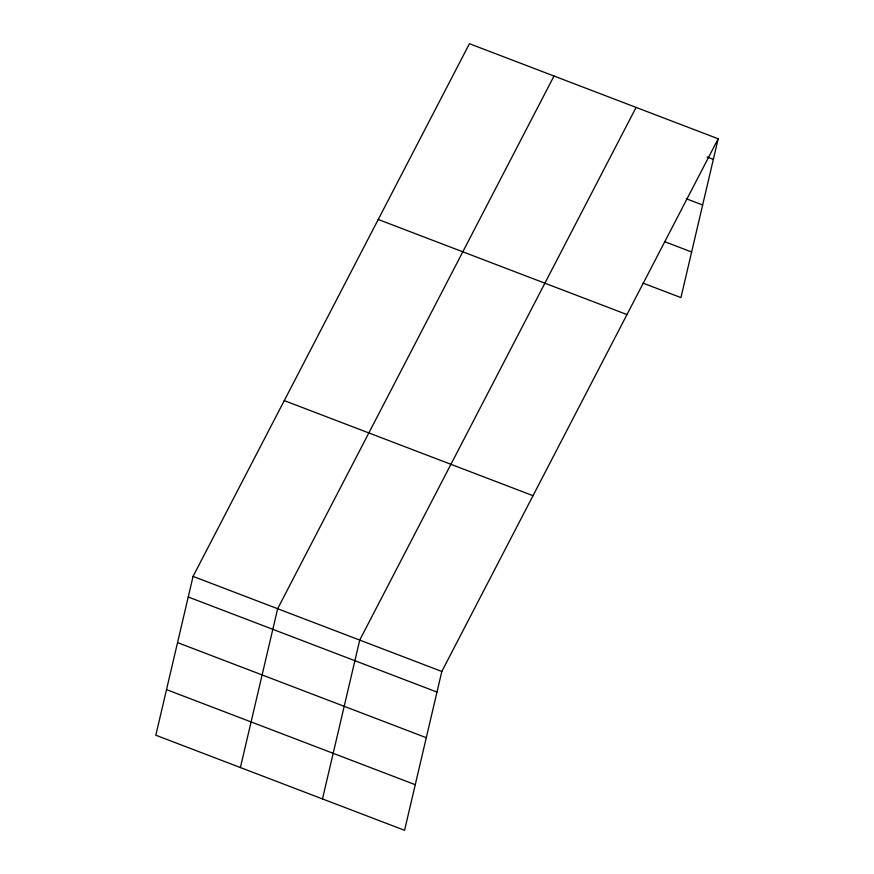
<?xml version="1.0" encoding="UTF-8"?>
<svg xmlns="http://www.w3.org/2000/svg" width="874" height="874" viewBox="0 0 874 874"><rect width="100%" height="100%" fill="white"/><g stroke="black" fill="none" stroke-linecap="round" stroke-linejoin="round"><path stroke-width="1.31" d="M193.067 576.392L155.823 735.22L404.564 830.3L441.818 671.472L718.177 138.78L469.436 43.7L193.067 576.392L441.818 671.472M240.394 767.547L277.648 608.719L554.007 76.027M322.484 798.923L359.727 640.096L636.097 107.404M718.177 138.78L680.933 297.608L643.046 283.121M707.033 156.97L713.348 159.385M686.232 198.726L702.652 204.997M665.103 241.858L691.629 251.996M378.234 219.483L626.986 314.574M284.269 400.609L533.02 495.689M188.238 596.997L436.989 692.077M177.542 642.609L426.283 737.689M166.519 689.608L415.259 784.688"/></g></svg>
